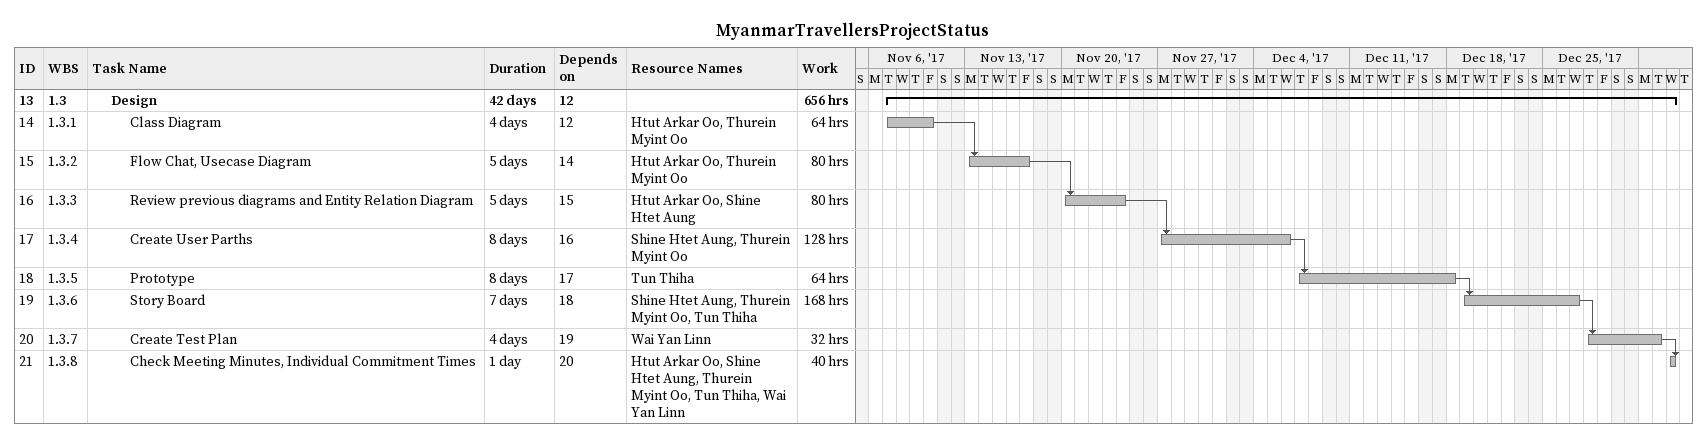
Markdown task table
MyanmarTravellersProjectStatus

| ID | WBS | Task | Duration | Start | Finish | Predecessors | Resources | Work (h) |
|---|---|---|---|---|---|---|---|---|
| 13 | 1.3 | **Design** | 42d | 2017-11-07 | 2018-01-03 | 12 |  | 656 |
| 14 | 1.3.1 | Class Diagram | 4d | 2017-11-07 | 2017-11-10 | 12 | Htut Arkar Oo, Thurein Myint Oo | 64 |
| 15 | 1.3.2 | Flow Chat, Usecase Diagram | 5d | 2017-11-13 | 2017-11-17 | 14 | Htut Arkar Oo, Thurein Myint Oo | 80 |
| 16 | 1.3.3 | Review previous diagrams and Entity Relation Diagram | 5d | 2017-11-20 | 2017-11-24 | 15 | Htut Arkar Oo, Shine Htet Aung | 80 |
| 17 | 1.3.4 | Create User Parths | 8d | 2017-11-27 | 2017-12-06 | 16 | Shine Htet Aung, Thurein Myint Oo | 128 |
| 18 | 1.3.5 | Prototype | 8d | 2017-12-07 | 2017-12-18 | 17 | Tun Thiha | 64 |
| 19 | 1.3.6 | Story Board | 7d | 2017-12-19 | 2017-12-27 | 18 | Shine Htet Aung, Thurein Myint Oo, Tun Thiha | 168 |
| 20 | 1.3.7 | Create Test Plan | 4d | 2017-12-28 | 2018-01-02 | 19 | Wai Yan Linn | 32 |
| 21 | 1.3.8 | Check Meeting Minutes, Individual Commitment Times | 1d | 2018-01-03 | 2018-01-03 | 20 | Htut Arkar Oo, Shine Htet Aung, Thurein Myint Oo, Tun Thiha, Wai Yan Linn | 40 |
